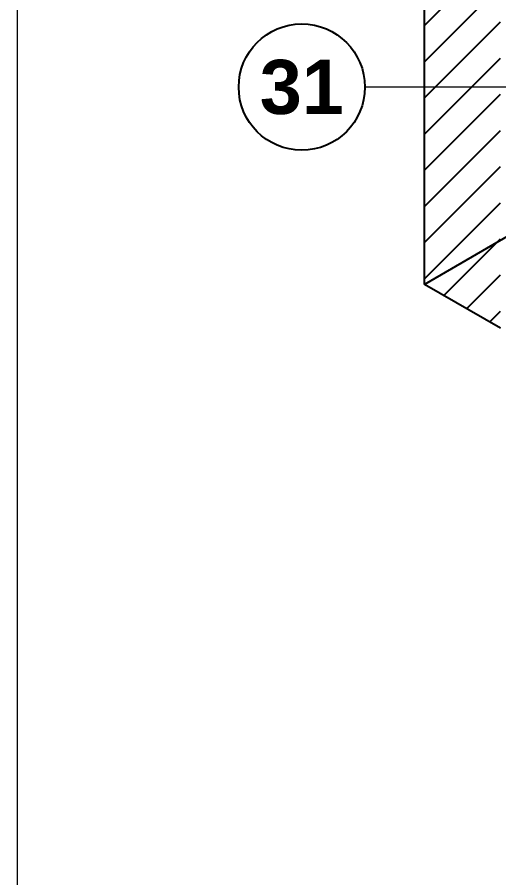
# Model space of a CAD drawing. Header units: millimetres. Extents: x 0 to 297, y 0 to 420.
# Drawn here: x 0 to 17.94, y 131.6 to 163.65 of the extents above; entities that cross this region are included whole.
import ezdxf
from ezdxf.enums import TextEntityAlignment as Align

# ---------------------------------------------------------------- set-up
doc = ezdxf.new("R2010")
doc.units = ezdxf.units.MM
for name, color, linetype in [('0-MARCO-A3', 7, 'Continuous'), ('2-AXO-ARISTAS', 7, 'Continuous'), ('2-AXO-RAYADOS', 8, 'Continuous'), ('3-TEXTOS', 7, 'Continuous')]:
    doc.layers.add(name, color=color, linetype=linetype)
doc.styles.add('ARIAL-NEGRITA', font='arialbd.ttf')

msp = doc.modelspace()

# ---------------------------------------------------------------- hatches: boundary and pattern name
at = {"layer": '2-AXO-RAYADOS'}
h = msp.add_hatch(dxfattribs=at)
h.set_pattern_fill('ANSI31', color=8, scale=0.3)
h.paths.add_polyline_path([(17.999, 227.185), (17.999, 227.185), (17.999, 227.185), (17.999, 227.185), (17.999, 227.185), (17.999, 227.185), (17.999, 227.185), (17.999, 227.185), (17.999, 227.185), (17.999, 227.185), (17.999, 227.185), (17.999, 227.185), (17.999, 227.185), (17.999, 227.185), (17.999, 227.186), (17.999, 227.186), (17.999, 227.186), (17.999, 227.186), (17.999, 227.186), (17.999, 227.186), (17.999, 227.186), (17.999, 227.186), (17.999, 227.186), (17.999, 227.186), (17.999, 227.186), (17.999, 227.186), (17.999, 227.186), (17.999, 227.186), (17.998, 227.186), (17.998, 227.186), (17.998, 227.186), (17.998, 227.186), (17.998, 227.186), (17.998, 227.186), (17.998, 227.186), (17.998, 227.186), (17.998, 227.186), (17.998, 227.186), (17.998, 227.186), (17.998, 227.186), (17.998, 227.187), (15.17, 228.819), (15.169, 228.82), (15.169, 228.82), (15.169, 228.82), (15.169, 228.82), (15.169, 228.82), (15.168, 228.82), (15.168, 228.82), (15.168, 228.82), (15.168, 228.82), (15.168, 228.82), (15.167, 228.819), (15.167, 228.819), (15.167, 228.819), (15.167, 228.819), (15.167, 228.819), (15.167, 228.819), (15.167, 228.819), (15.167, 228.818), (15.167, 228.818), (15.167, 228.818), (15.167, 228.818), (15.167, 153.7), (15.167, 153.7), (15.167, 153.7), (15.167, 153.7), (15.167, 153.7), (15.167, 153.7), (15.167, 153.7), (15.167, 153.7), (15.167, 153.7), (15.167, 153.7), (15.167, 153.7), (15.167, 153.7), (15.167, 153.7), (15.167, 153.699), (15.167, 153.699), (15.167, 153.699), (15.167, 153.699), (15.167, 153.699), (15.167, 153.699), (15.167, 153.699), (15.167, 153.699), (15.167, 153.699), (15.167, 153.699), (15.167, 153.699), (15.167, 153.699), (15.167, 153.699), (15.167, 153.699), (15.167, 153.699), (15.167, 153.699), (15.167, 153.699), (15.167, 153.699), (15.167, 153.699), (15.167, 153.699), (15.167, 153.699), (15.167, 153.699), (15.167, 153.699), (15.167, 153.699), (15.167, 153.698), (15.167, 153.698), (15.167, 153.698), (15.167, 153.698), (15.168, 153.698), (15.168, 153.698), (17.996, 152.065), (17.996, 152.065), (17.996, 152.065), (17.997, 152.065), (17.997, 152.065), (17.997, 152.065), (17.997, 152.065), (17.997, 152.065), (17.998, 152.065), (17.998, 152.065), (17.998, 152.065), (17.998, 152.065), (17.998, 152.066), (17.998, 152.066), (17.999, 152.066), (17.999, 152.066), (17.999, 152.066), (17.999, 152.066), (17.999, 152.066), (17.999, 152.067), (17.999, 152.067), (17.999, 152.067), (17.999, 227.185), (17.999, 227.185)])

# ---------------------------------------------------------------- linework, layer by layer
at = {"layer": '0-MARCO-A3', "lineweight": 13}
msp.add_lwpolyline([(0, 0), (297, 0), (297, 420), (0, 420)], close=True, dxfattribs=at)
at = {"layer": '2-AXO-ARISTAS', "lineweight": 25}
for p, q in [((15.169, 153.7), (15.169, 228.818)), ((18.485, 155.615), (15.169, 153.7)), ((17.997, 152.067), (15.169, 153.7))]:
    msp.add_line(p, q, dxfattribs=at)
at = {"layer": '3-TEXTOS', "lineweight": 13}
msp.add_lwpolyline([(25.068, 161.049), (16.6, 161.049), (12.95, 161.049)], dxfattribs=at)
at = {"layer": '3-TEXTOS', "color": 18, "true_color": 0x000000}
msp.add_circle((10.6, 161.049), 2.35, dxfattribs=at)

# ---------------------------------------------------------------- texts
at = {"layer": '3-TEXTOS', "style": 'ARIAL-NEGRITA'}
msp.add_text('31', height=2.016, dxfattribs=at).set_placement((10.6, 160.049), align=Align.CENTER)

doc.saveas('drawing.dxf')
